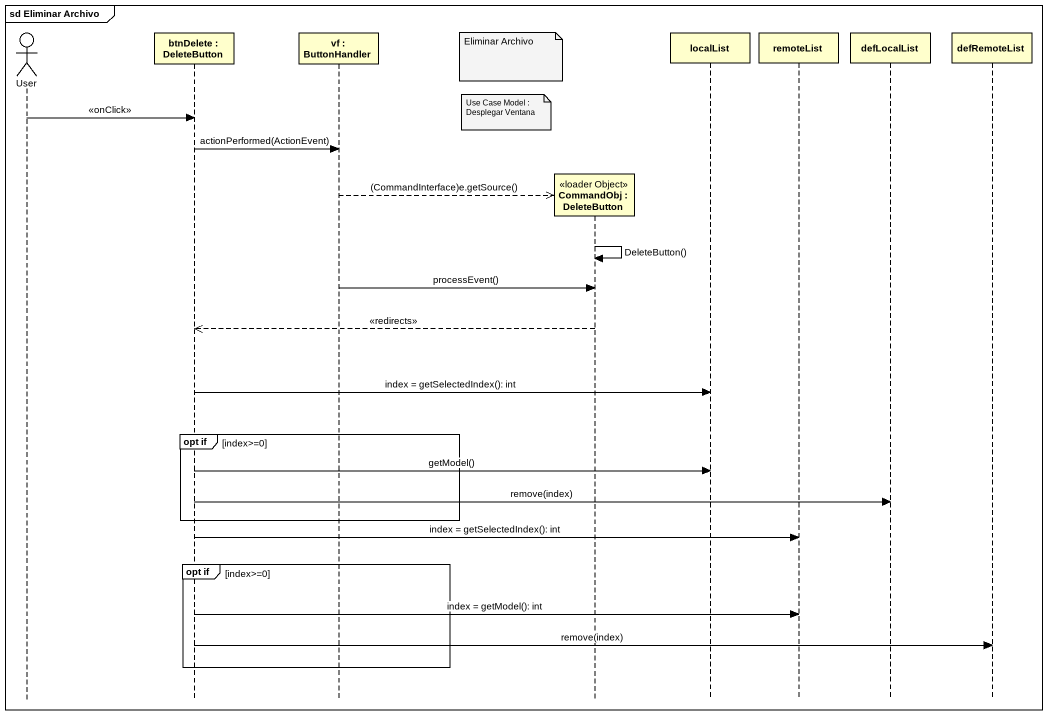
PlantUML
@startuml
mainframe sd Eliminar Archivo
hide footbox
actor User
participant "btnDelete : DeleteButton" as btnDelete
participant "vf : ButtonHandler" as vf
participant "CommandObj : DeleteButton" as CommandObj <<loader Object>>
participant localList
participant remoteList
participant defLocalList
participant defRemoteList

note left of CommandObj : Eliminar Archivo
note left of CommandObj : Use Case Model : Desplegar Ventana
User -> btnDelete : <<onClick>>
btnDelete -> vf : actionPerformed(ActionEvent)
vf -->> CommandObj ** : (CommandInterface)e.getSource()
CommandObj -> CommandObj : DeleteButton()
vf -> CommandObj : processEvent()
CommandObj -->> btnDelete : <<redirects>>
btnDelete -> localList : index = getSelectedIndex(): int
group opt if [index>=0]
  btnDelete -> localList : getModel()
  btnDelete -> defLocalList : remove(index)
end
btnDelete -> remoteList : index = getSelectedIndex(): int
group opt if [index>=0]
  btnDelete -> remoteList : index = getModel(): int
  btnDelete -> defRemoteList : remove(index)
end
@enduml
